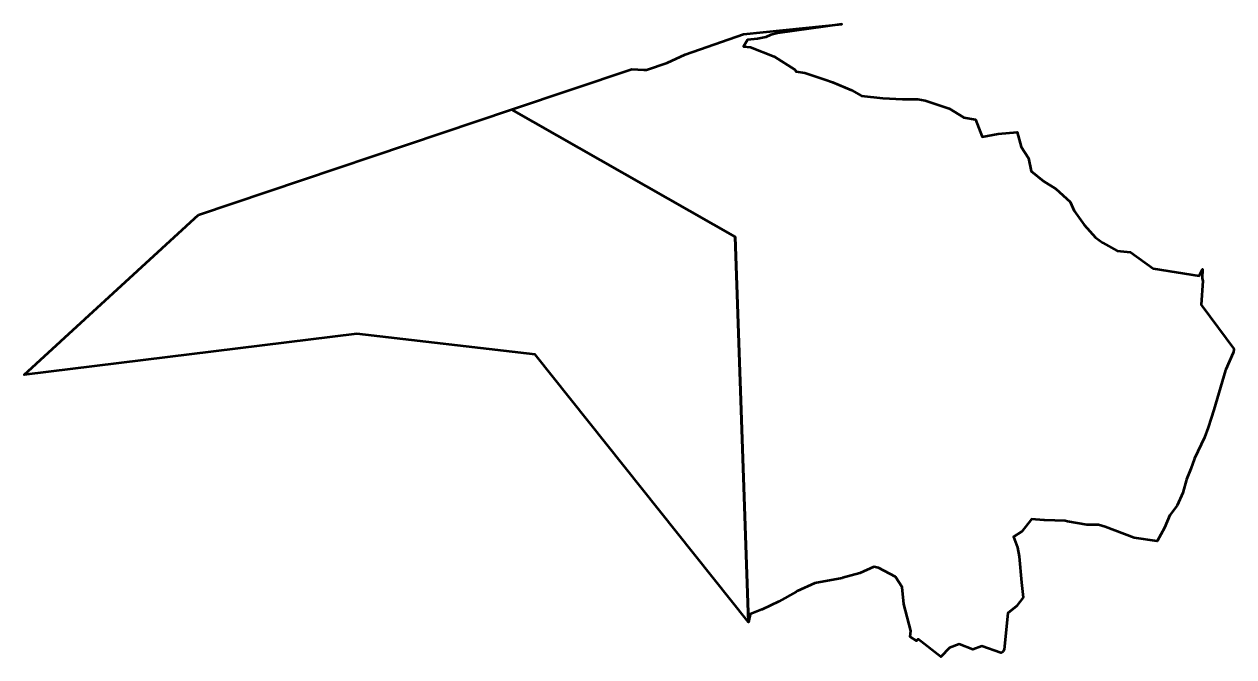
# Model space of a CAD drawing. Header units: metres. Extents: x 807566 to 807689, y 9157573 to 9157637.
import ezdxf

# ---------------------------------------------------------------- set-up
doc = ezdxf.new("R2010")
doc.units = ezdxf.units.M
doc.header["$MEASUREMENT"] = 0
doc.layers.add('2884-21022', color=1, linetype='Continuous')

msp = doc.modelspace()

# ---------------------------------------------------------------- linework, layer by layer
at = {"layer": '2884-21022', "color": 254, "lineweight": 53, "true_color": 0xcccccc}
msp.add_lwpolyline([(807629.33, 9157632.38), (807629.61, 9157632.38), (807631.7, 9157633.1), (807633.52, 9157633.95), (807639.46, 9157636.01), (807649.43, 9157637.01), (807642.91, 9157636.1), (807642.23, 9157635.94), (807641.72, 9157635.7), (807640.87, 9157635.53), (807639.87, 9157635.43), (807639.45, 9157634.74), (807640.16, 9157634.69), (807642.56, 9157633.74), (807644.68, 9157632.4), (807644.76, 9157632.23), (807645.69, 9157632.07), (807647.7, 9157631.4), (807648.48, 9157631.13), (807650.42, 9157630.31), (807651.44, 9157629.75), (807653.58, 9157629.52), (807655.58, 9157629.4), (807657.13, 9157629.41), (807657.89, 9157629.26), (807660.31, 9157628.47), (807661.8, 9157627.56), (807663.01, 9157627.35), (807663.67, 9157625.58), (807665.3, 9157625.89), (807667.22, 9157626.06), (807667.64, 9157624.58), (807668.38, 9157623.41), (807668.66, 9157622.1), (807669.91, 9157621.09), (807671.14, 9157620.31), (807672.61, 9157618.98), (807673.02, 9157618.08), (807674.02, 9157616.66), (807675.18, 9157615.39), (807675.92, 9157614.83), (807677.38, 9157614.01), (807678.74, 9157613.9), (807681.04, 9157612.22), (807685.7, 9157611.5), (807686.04, 9157612.16), (807686.01, 9157611.21), (807686.08, 9157610.98), (807685.91, 9157608.54), (807686, 9157608.41), (807689.21, 9157604.09), (807689.18, 9157603.71), (807689.16, 9157603.66), (807688.4, 9157601.99), (807688.39, 9157601.96), (807688.38, 9157601.93), (807687.18, 9157597.9), (807686.91, 9157597.03), (807686.61, 9157596.11), (807686.24, 9157595.09), (807685.22, 9157592.94), (807684.85, 9157591.91), (807684.42, 9157590.83), (807684.02, 9157589.48), (807683.45, 9157588.2), (807682.71, 9157587.22), (807682.16, 9157585.91), (807681.44, 9157584.58), (807679.11, 9157584.89), (807676.15, 9157586.01), (807675.47, 9157586.22), (807674.31, 9157586.21), (807672.34, 9157586.56), (807672.09, 9157586.63), (807670, 9157586.71), (807669.94, 9157586.71), (807668.69, 9157586.81), (807667.71, 9157585.56), (807666.85, 9157585.01), (807667.25, 9157583.94), (807667.42, 9157583.01), (807667.66, 9157580.38), (807667.83, 9157578.86), (807667.15, 9157577.99), (807666.26, 9157577.27), (807665.9, 9157573.59), (807665.79, 9157573.39), (807665.56, 9157573.23), (807663.62, 9157573.91), (807662.74, 9157573.58), (807661.32, 9157574.13), (807660.34, 9157573.75), (807659.48, 9157572.84), (807657.17, 9157574.63), (807657, 9157574.47), (807656.36, 9157574.86), (807656.44, 9157575.46), (807655.72, 9157578.16), (807655.55, 9157579.89), (807654.88, 9157580.94), (807653.15, 9157581.85), (807652.69, 9157581.98), (807651.26, 9157581.31), (807649.5, 9157580.84), (807649.46, 9157580.82), (807646.68, 9157580.32), (807644.9, 9157579.48), (807644.81, 9157579.43), (807643.02, 9157578.46), (807641.34, 9157577.63), (807641.3, 9157577.62), (807640.14, 9157577.16), (807639.97, 9157576.35), (807638.59, 9157615.44), (807615.91, 9157628.35), (807628.1, 9157632.45)], close=True, dxfattribs=at)
at = {"layer": '2884-21022', "color": 3, "lineweight": 53, "true_color": 0x00ff00}
msp.add_lwpolyline([(807584.14, 9157617.67), (807615.91, 9157628.35), (807638.59, 9157615.44), (807639.97, 9157576.35), (807618.31, 9157603.51), (807600.2, 9157605.61), (807566.45, 9157601.44)], close=True, dxfattribs=at)

doc.saveas('drawing.dxf')
